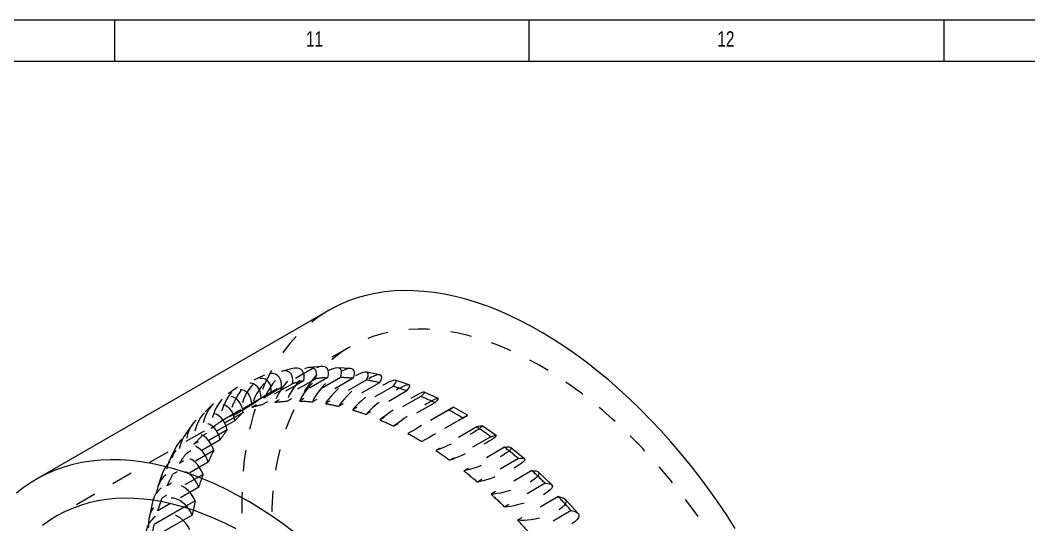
# Model space of a CAD drawing. Header units: inches. Extents: x 0.2 to 32.9, y 0.2 to 23.2.
# Drawn here: x 20.045 to 24.832, y 20.793 to 23.189 of the extents above; entities that cross this region are included whole.
import ezdxf

# ---------------------------------------------------------------- set-up
doc = ezdxf.new("R2010")
doc.units = ezdxf.units.IN
doc.header["$MEASUREMENT"] = 0
doc.linetypes.add('HIDDEN', pattern=[0.075, 0.05, -0.025])
doc.styles.add('SLDTEXTSTYLE0', font='TXT', dxfattribs={"width": 0.75})

msp = doc.modelspace()

# ---------------------------------------------------------------- linework, layer by layer
at = {"color": 7, "linetype": 'Continuous', "lineweight": 0}
for p, q in [((32.913386, 23.188976), (0.19685, 23.188976)), ((20.492126, 23.188976), (20.492126, 22.992126)), ((22.46063, 22.992126), (22.46063, 23.188976)), ((24.429134, 23.188976), (24.429134, 22.992126)), ((32.716535, 22.992126), (0.393701, 22.992126))]:
    msp.add_line(p, q, dxfattribs=at)
at = {"color": 7, "linetype": 'Continuous', "lineweight": 15}
for p, q in [((21.51094, 21.811664), (20.119353, 21.008318)), ((20.822756, 20.876729), (20.681147, 20.79498)), ((20.698364, 20.85934), (20.712952, 20.902825)), ((20.758411, 20.894005), (20.698364, 20.85934)), ((20.861052, 20.839507), (20.667309, 20.727662)), ((20.865649, 20.861869), (20.861052, 20.839507))]:
    msp.add_line(p, q, dxfattribs=at)
at = {"color": 7, "linetype": 'HIDDEN', "lineweight": 0}
for p, q in [((21.610931, 21.638454), (20.219345, 20.835109)), ((21.474731, 21.545357), (21.417018, 21.540196)), ((21.203639, 21.502968), (21.154112, 21.480064)), ((21.337389, 21.535402), (21.283474, 21.521292)), ((21.612561, 21.534592), (21.551679, 21.538437)), ((21.751699, 21.504841), (21.688321, 21.517648)), ((21.076896, 21.447066), (21.032305, 21.41562)), ((21.337428, 21.462901), (21.143685, 21.351056)), ((21.391349, 21.477045), (21.197606, 21.365199)), ((21.447196, 21.486717), (21.253453, 21.374871)), ((21.504919, 21.491909), (21.311176, 21.380063)), ((21.564255, 21.492596), (21.370512, 21.380751)), ((21.625148, 21.48878), (21.431404, 21.376934)), ((21.687321, 21.480476), (21.493578, 21.36863)), ((21.750717, 21.467693), (21.556974, 21.355847)), ((21.815047, 21.450488), (21.621304, 21.338642)), ((21.89018, 21.457583), (21.824994, 21.479214)), ((21.236154, 21.421411), (21.04241, 21.309565)), ((21.285681, 21.444351), (21.091937, 21.332505)), ((21.880251, 21.428878), (21.686508, 21.317032)), ((21.946033, 21.402961), (21.75229, 21.291115)), ((22.029017, 21.393403), (21.962738, 21.423621)), ((20.961838, 21.368618), (20.922666, 21.328973)), ((21.144481, 21.3627), (20.950738, 21.250854)), ((21.189073, 21.394185), (20.995329, 21.28234)), ((22.012331, 21.372761), (21.818588, 21.260915)), ((22.167322, 21.313002), (22.100678, 21.351476)), ((21.102583, 21.327098), (20.90884, 21.215252)), ((22.078844, 21.338415), (21.885101, 21.22657)), ((20.86308, 21.271407), (20.829758, 21.223995)), ((21.063416, 21.287412), (20.869673, 21.175566)), ((22.14551, 21.299956), (21.951767, 21.188111)), ((22.212025, 21.257559), (22.018282, 21.145713)), ((22.304042, 21.217173), (22.237761, 21.26348)), ((21.02716, 21.243823), (20.833416, 21.131977)), ((22.278329, 21.211262), (22.084585, 21.099417)), ((20.993847, 21.196372), (20.800103, 21.084526)), ((22.344117, 21.161277), (22.150374, 21.049432)), ((22.437632, 21.10715), (22.372447, 21.16078)), ((20.781677, 21.158288), (20.754571, 21.103634)), ((20.963629, 21.145274), (20.769885, 21.033428)), ((20.936534, 21.090576), (20.742791, 20.978731)), ((22.409331, 21.10765), (22.215588, 20.995804)), ((20.717758, 21.032073), (20.697163, 20.970769)), ((20.912686, 21.032529), (20.718943, 20.920684)), ((22.473673, 21.050625), (22.27993, 20.93878)), ((22.567204, 20.983829), (22.503824, 21.044198)), ((20.892107, 20.971186), (20.758411, 20.894005)), ((22.537083, 20.990255), (22.34334, 20.87841)), ((20.712952, 20.902825), (20.718943, 20.920684)), ((22.599273, 20.926815), (22.405529, 20.81497)), ((20.670516, 20.893879), (20.65666, 20.826602)), ((20.874891, 20.906825), (20.822756, 20.876729)), ((20.874891, 20.906825), (20.865649, 20.861869)), ((22.691645, 20.848297), (22.630765, 20.914743)), ((22.660185, 20.860364), (22.466441, 20.748518))]:
    msp.add_line(p, q, dxfattribs=at)
at = {"color": 7, "linetype": 'Continuous', "lineweight": 15, "flags": 128}
for points in [[(23.438776, 20.776282), (23.398466, 20.83853), (23.356929, 20.899728), (23.314223, 20.959793), (23.270407, 21.018642), (23.225541, 21.076192), (23.179687, 21.132365), (23.132908, 21.187083), (23.08527, 21.240271), (23.036838, 21.291854), (22.987679, 21.341762), (22.937861, 21.389925), (22.887453, 21.436277), (22.836525, 21.480754), (22.785146, 21.523295), (22.733388, 21.56384), (22.681323, 21.602334), (22.629022, 21.638723), (22.576558, 21.672957), (22.524003, 21.704989), (22.47143, 21.734775), (22.418911, 21.762273), (22.366519, 21.787445), (22.314327, 21.810257), (22.262407, 21.830677), (22.210829, 21.848676), (22.159667, 21.864231), (22.10899, 21.877319), (22.058868, 21.887922), (22.009371, 21.896026), (21.960567, 21.90162), (21.912524, 21.904695), (21.865308, 21.905248), (21.818984, 21.903278), (21.773616, 21.898787), (21.729267, 21.891781), (21.685998, 21.882271), (21.643869, 21.87027), (21.602939, 21.855794), (21.563263, 21.838862), (21.524897, 21.819499), (21.51094, 21.811664)], [(21.341802, 20.760494), (21.289737, 20.798988), (21.237436, 20.835377), (21.184972, 20.869611), (21.132417, 20.901644), (21.079843, 20.931429), (21.027325, 20.958927), (20.974933, 20.984099), (20.922741, 21.006911), (20.87082, 21.027331), (20.819243, 21.045331), (20.768081, 21.060885), (20.717404, 21.073973), (20.667282, 21.084577), (20.617785, 21.092681), (20.568981, 21.098274), (20.520938, 21.10135), (20.473722, 21.101902), (20.427397, 21.099932), (20.382029, 21.095441), (20.33768, 21.088436), (20.294412, 21.078926), (20.252283, 21.066924), (20.211353, 21.052448), (20.171677, 21.035517), (20.133311, 21.016154), (20.096308, 20.994386), (20.060718, 20.970244), (20.026592, 20.943761)], [(21.069303, 20.773708), (21.01941, 20.799112), (20.969671, 20.822169), (20.920164, 20.842842), (20.870963, 20.861099), (20.822145, 20.876912), (20.773785, 20.890257), (20.725958, 20.901114), (20.678737, 20.909465), (20.632196, 20.915297), (20.586405, 20.918603), (20.541437, 20.919376), (20.497359, 20.917615), (20.45424, 20.913323), (20.412147, 20.906507), (20.371144, 20.897178), (20.331294, 20.885349), (20.29266, 20.871038), (20.2553, 20.854269), (20.219272, 20.835066), (20.184632, 20.81346), (20.151433, 20.789483)], [(20.861052, 20.839507), (20.852605, 20.856753), (20.844109, 20.870085)]]:
    msp.add_lwpolyline(points, dxfattribs=at)
at = {"color": 7, "linetype": 'HIDDEN', "lineweight": 0, "flags": 128}
for points in [[(21.51094, 21.811664), (21.487894, 21.797732), (21.452304, 21.77359), (21.418178, 21.747106), (21.385562, 21.718318), (21.354501, 21.687265), (21.325038, 21.65399), (21.297214, 21.618539), (21.271067, 21.580961), (21.246634, 21.541308), (21.223948, 21.499635), (21.203041, 21.455999), (21.183942, 21.41046), (21.166676, 21.363082), (21.151268, 21.313931), (21.137739, 21.263073), (21.126108, 21.210579), (21.116391, 21.156523), (21.108601, 21.100978), (21.102749, 21.044021), (21.098843, 20.985731), (21.096889, 20.926189), (21.096889, 20.865477), (21.098843, 20.803679), (21.102749, 20.740879), (21.108601, 20.677166), (21.116391, 20.612627), (21.126108, 20.547351), (21.137739, 20.481429), (21.151268, 20.414951), (21.166676, 20.34801), (21.183942, 20.280697), (21.203041, 20.213107), (21.223948, 20.145332), (21.246634, 20.077466), (21.271067, 20.009604), (21.297214, 19.941837), (21.325038, 19.874262), (21.354501, 19.806969), (21.385562, 19.740054), (21.418178, 19.673608), (21.452304, 19.607723), (21.487894, 19.54249), (21.524897, 19.477999), (21.563263, 19.41434), (21.602939, 19.3516), (21.643869, 19.289867), (21.685998, 19.229225), (21.729267, 19.169758), (21.773616, 19.111548), (21.818984, 19.054676), (21.865308, 18.999221), (21.912524, 18.945259), (21.960567, 18.892865), (22.009371, 18.842111), (22.058868, 18.793067), (22.10899, 18.745801), (22.159667, 18.700378), (22.210829, 18.656862), (22.262407, 18.615312), (22.314327, 18.575786), (22.366519, 18.538338), (22.418911, 18.50302), (22.47143, 18.469881), (22.524003, 18.438967), (22.576558, 18.41032), (22.629022, 18.383981), (22.681323, 18.359984), (22.733388, 18.338365), (22.785146, 18.319152), (22.836525, 18.302372), (22.887453, 18.288048), (22.937861, 18.2762), (22.987679, 18.266845), (23.036838, 18.259995), (23.08527, 18.25566), (23.132908, 18.253845), (23.179687, 18.254554), (23.225541, 18.257785), (23.270407, 18.263535), (23.314223, 18.271794), (23.356929, 18.282551), (23.398466, 18.295792), (23.438776, 18.311499), (23.477804, 18.329649), (23.510777, 18.347468)], [(23.783651, 19.344799), (23.782669, 19.403068), (23.779727, 19.462381), (23.774828, 19.522645), (23.76798, 19.583768), (23.759194, 19.645656), (23.748483, 19.708212), (23.735864, 19.771341), (23.721356, 19.834946), (23.704981, 19.898927), (23.686765, 19.963188), (23.666736, 20.027627), (23.644924, 20.092147), (23.621364, 20.156647), (23.596092, 20.221029), (23.569146, 20.285192), (23.540569, 20.349038), (23.510404, 20.412469), (23.478697, 20.475386), (23.445498, 20.537693), (23.410858, 20.599294), (23.374831, 20.660093), (23.337471, 20.719997), (23.298836, 20.778914), (23.258987, 20.836752), (23.217984, 20.893423), (23.17589, 20.948839), (23.132772, 21.002915), (23.088694, 21.055567), (23.043725, 21.106713), (22.997935, 21.156276), (22.951393, 21.204179), (22.904173, 21.250348), (22.856346, 21.294712), (22.807986, 21.337202), (22.759168, 21.377752), (22.709967, 21.416301), (22.660459, 21.452789), (22.61072, 21.48716), (22.560828, 21.51936), (22.510858, 21.54934), (22.460889, 21.577053), (22.410996, 21.602458), (22.361258, 21.625514), (22.31175, 21.646187), (22.262549, 21.664444), (22.213731, 21.680258), (22.165371, 21.693603), (22.117544, 21.704459), (22.070323, 21.71281), (22.023782, 21.718643), (21.977991, 21.721948), (21.933023, 21.722721), (21.888945, 21.720961), (21.845826, 21.716669), (21.803733, 21.709853), (21.76273, 21.700523), (21.72288, 21.688694), (21.684246, 21.674384), (21.646886, 21.657614), (21.610858, 21.638412), (21.576218, 21.616806), (21.54302, 21.592829), (21.511313, 21.566519), (21.481148, 21.537917), (21.45257, 21.507065), (21.425625, 21.474013), (21.400352, 21.43881), (21.376792, 21.401512), (21.354981, 21.362175), (21.334952, 21.320861), (21.316736, 21.277632), (21.300361, 21.232556), (21.285853, 21.185703), (21.273233, 21.137144), (21.262522, 21.086954), (21.253736, 21.03521), (21.246889, 20.981994), (21.24199, 20.927385), (21.239047, 20.87147), (21.238066, 20.814333), (21.239047, 20.756064), (21.24199, 20.696751), (21.244191, 20.666784)], [(21.504919, 21.491909), (21.507595, 21.50476), (21.508232, 21.516213), (21.506816, 21.526031), (21.503377, 21.534014), (21.497985, 21.539997), (21.490751, 21.543858), (21.481823, 21.545518), (21.471385, 21.544942), (21.45965, 21.542143), (21.44686, 21.537177), (21.433276, 21.530147), (21.419178, 21.521197), (21.404855, 21.51051), (21.390601, 21.498307), (21.376708, 21.484836), (21.363461, 21.470375), (21.351132, 21.455221), (21.339974, 21.439683), (21.330216, 21.424082), (21.322058, 21.408737), (21.315668, 21.393963), (21.311176, 21.380063)], [(21.285681, 21.444351), (21.285498, 21.459376), (21.283331, 21.472959), (21.279226, 21.484822), (21.273266, 21.494721), (21.265574, 21.502453), (21.256308, 21.507859), (21.245657, 21.510828), (21.233841, 21.5113), (21.221101, 21.509264), (21.207699, 21.504763), (21.193911, 21.497889), (21.180018, 21.488783), (21.166306, 21.477632), (21.153057, 21.464664), (21.140542, 21.450146), (21.129018, 21.434376), (21.118721, 21.417676), (21.109863, 21.40039), (21.102626, 21.382873), (21.097157, 21.365483), (21.09357, 21.348579), (21.091937, 21.332505)], [(21.337428, 21.462901), (21.338691, 21.476925), (21.337942, 21.489527), (21.335195, 21.500448), (21.330508, 21.509464), (21.323977, 21.51639), (21.315735, 21.521084), (21.305953, 21.523449), (21.294829, 21.523437), (21.282594, 21.521048), (21.269498, 21.516332), (21.25581, 21.509384), (21.241811, 21.500348), (21.227788, 21.48941), (21.21403, 21.476792), (21.200818, 21.462756), (21.188423, 21.447588), (21.177101, 21.4316), (21.167083, 21.415121), (21.158576, 21.398488), (21.151753, 21.382043), (21.146756, 21.366123), (21.143685, 21.351056)], [(21.391349, 21.477045), (21.392607, 21.491063), (21.391854, 21.503659), (21.389105, 21.514574), (21.384416, 21.523585), (21.377883, 21.530507), (21.369641, 21.535197), (21.359859, 21.537559), (21.348737, 21.537546), (21.336504, 21.535156), (21.323411, 21.53044), (21.309726, 21.523494), (21.29573, 21.51446), (21.28171, 21.503524), (21.267954, 21.49091), (21.254744, 21.476878), (21.242351, 21.461714), (21.23103, 21.44573), (21.221012, 21.429255), (21.212504, 21.412625), (21.20568, 21.396183), (21.20068, 21.380265), (21.197606, 21.365199)], [(21.447196, 21.486717), (21.449877, 21.499574), (21.450518, 21.511032), (21.449105, 21.520856), (21.445669, 21.528843), (21.440278, 21.53483), (21.433045, 21.538695), (21.424116, 21.540357), (21.413677, 21.539783), (21.40194, 21.536984), (21.389148, 21.532018), (21.375561, 21.524986), (21.361461, 21.516034), (21.347134, 21.505345), (21.332877, 21.493138), (21.318981, 21.479664), (21.305732, 21.465199), (21.293402, 21.450041), (21.282244, 21.4345), (21.272486, 21.418895), (21.264329, 21.403548), (21.257941, 21.388772), (21.253453, 21.374871)], [(21.564255, 21.492596), (21.568314, 21.504141), (21.570307, 21.514311), (21.570191, 21.522899), (21.56797, 21.529729), (21.563689, 21.534659), (21.557435, 21.53759), (21.549338, 21.538461), (21.539563, 21.537254), (21.528312, 21.533993), (21.515814, 21.528746), (21.502327, 21.52162), (21.488127, 21.512763), (21.473506, 21.502354), (21.458764, 21.490609), (21.444203, 21.477768), (21.430123, 21.464094), (21.416813, 21.44987), (21.404545, 21.435385), (21.393572, 21.420939), (21.384118, 21.406827), (21.376378, 21.393338), (21.370512, 21.380751)], [(21.625148, 21.48878), (21.629202, 21.500319), (21.63119, 21.510484), (21.631071, 21.519067), (21.628847, 21.525893), (21.624564, 21.53082), (21.618309, 21.533747), (21.610212, 21.534616), (21.600438, 21.533407), (21.589188, 21.530146), (21.576693, 21.5249), (21.563208, 21.517775), (21.549011, 21.50892), (21.534393, 21.498514), (21.519654, 21.486772), (21.505097, 21.473934), (21.491019, 21.460264), (21.477711, 21.446043), (21.465444, 21.431562), (21.454471, 21.417118), (21.445016, 21.403008), (21.437274, 21.389521), (21.431404, 21.376934)], [(21.687321, 21.480476), (21.692705, 21.490574), (21.695996, 21.499328), (21.697126, 21.506556), (21.696073, 21.512111), (21.692857, 21.515879), (21.687545, 21.517782), (21.680246, 21.517782), (21.67111, 21.515878), (21.660323, 21.512109), (21.648109, 21.506553), (21.634717, 21.499323), (21.620422, 21.490569), (21.605517, 21.48047), (21.59031, 21.469233), (21.575111, 21.457089), (21.560233, 21.444287), (21.545981, 21.431089), (21.532647, 21.417768), (21.520507, 21.404596), (21.509807, 21.391843), (21.500769, 21.379772), (21.493578, 21.36863)], [(21.750717, 21.467693), (21.756095, 21.477786), (21.759381, 21.486535), (21.760508, 21.493759), (21.759451, 21.49931), (21.756233, 21.503075), (21.75092, 21.504975), (21.74362, 21.504973), (21.734485, 21.503068), (21.7237, 21.499299), (21.711488, 21.493743), (21.698098, 21.486515), (21.683806, 21.477763), (21.668905, 21.467666), (21.653701, 21.456432), (21.638505, 21.444291), (21.62363, 21.431492), (21.60938, 21.418298), (21.596048, 21.40498), (21.583907, 21.39181), (21.573207, 21.379059), (21.564168, 21.366989), (21.556974, 21.355847)], [(21.189073, 21.394185), (21.18744, 21.410047), (21.183853, 21.424451), (21.178384, 21.437101), (21.171147, 21.447737), (21.162289, 21.456142), (21.151992, 21.462142), (21.140468, 21.465616), (21.127953, 21.466491), (21.114704, 21.46475), (21.100992, 21.460428), (21.0871, 21.453614), (21.073311, 21.444448), (21.059909, 21.433117), (21.04717, 21.419856), (21.035353, 21.404934), (21.024702, 21.388659), (21.015436, 21.371365), (21.007744, 21.353406), (21.001784, 21.335151), (20.997679, 21.316975), (20.995513, 21.29925), (20.995329, 21.28234)], [(21.236154, 21.421411), (21.235975, 21.436442), (21.233812, 21.450031), (21.229709, 21.4619), (21.223751, 21.471804), (21.21606, 21.47954), (21.206793, 21.48495), (21.196141, 21.487923), (21.184323, 21.488396), (21.171581, 21.486362), (21.158177, 21.481861), (21.144385, 21.474986), (21.13049, 21.465877), (21.116775, 21.454723), (21.103523, 21.441752), (21.091006, 21.427229), (21.079481, 21.411454), (21.069184, 21.394751), (21.060326, 21.377461), (21.05309, 21.359939), (21.047623, 21.342547), (21.044039, 21.32564), (21.04241, 21.309565)], [(21.815047, 21.450488), (21.821686, 21.459025), (21.826208, 21.466247), (21.828519, 21.472006), (21.828573, 21.476184), (21.826367, 21.478695), (21.821948, 21.479488), (21.815405, 21.478547), (21.806874, 21.475889), (21.79653, 21.471571), (21.784584, 21.465681), (21.771282, 21.45834), (21.756896, 21.449698), (21.741724, 21.439933), (21.726075, 21.429245), (21.71027, 21.417853), (21.694636, 21.405993), (21.679491, 21.393906), (21.665148, 21.381841), (21.6519, 21.370046), (21.640019, 21.358762), (21.62975, 21.348222), (21.621304, 21.338642)], [(21.880251, 21.428878), (21.886885, 21.43741), (21.891401, 21.444628), (21.893708, 21.450383), (21.893758, 21.454558), (21.89155, 21.457066), (21.887129, 21.457857), (21.880586, 21.456914), (21.872055, 21.454256), (21.861712, 21.449938), (21.849768, 21.444049), (21.836468, 21.436709), (21.822086, 21.428068), (21.806917, 21.418306), (21.791271, 21.40762), (21.775471, 21.396232), (21.759839, 21.384374), (21.744697, 21.37229), (21.730355, 21.360227), (21.717108, 21.348434), (21.705227, 21.337152), (21.694957, 21.326612), (21.686508, 21.317032)], [(21.102583, 21.327098), (21.099509, 21.343617), (21.094509, 21.358665), (21.087685, 21.371933), (21.079176, 21.383148), (21.069159, 21.392082), (21.057838, 21.398549), (21.045445, 21.402419), (21.032235, 21.403611), (21.018479, 21.402101), (21.004459, 21.397919), (20.990463, 21.391152), (20.976778, 21.381939), (20.963685, 21.370468), (20.951451, 21.356975), (20.94033, 21.341737), (20.930548, 21.325066), (20.922306, 21.307305), (20.915773, 21.288818), (20.911084, 21.269983), (20.908335, 21.251189), (20.907582, 21.232819), (20.90884, 21.215252)], [(21.144481, 21.3627), (21.142853, 21.378568), (21.139269, 21.392978), (21.133802, 21.405634), (21.126566, 21.416276), (21.117708, 21.424685), (21.107411, 21.43069), (21.095886, 21.434167), (21.083369, 21.435044), (21.070117, 21.433304), (21.056402, 21.428982), (21.042507, 21.422167), (21.028715, 21.412998), (21.015311, 21.401665), (21.002569, 21.388399), (20.990751, 21.373474), (20.980099, 21.357194), (20.970832, 21.339895), (20.963141, 21.321932), (20.957183, 21.303673), (20.95308, 21.285493), (20.950917, 21.267766), (20.950738, 21.250854)], [(21.946033, 21.402961), (21.953845, 21.409836), (21.959517, 21.41543), (21.962931, 21.419627), (21.964019, 21.42234), (21.962757, 21.423515), (21.959171, 21.423127), (21.953336, 21.421185), (21.94537, 21.417727), (21.935438, 21.412825), (21.923743, 21.406579), (21.910525, 21.399118), (21.896055, 21.390596), (21.880632, 21.381186), (21.86457, 21.371082), (21.848201, 21.360491), (21.831859, 21.349632), (21.815881, 21.338726), (21.800594, 21.327997), (21.786312, 21.317666), (21.773328, 21.307946), (21.761909, 21.299034), (21.75229, 21.291115)], [(21.063416, 21.287412), (21.060346, 21.303937), (21.055348, 21.318991), (21.048526, 21.332266), (21.040018, 21.343487), (21.030001, 21.352426), (21.018678, 21.358898), (21.006284, 21.362771), (20.993072, 21.363965), (20.979313, 21.362456), (20.96529, 21.358274), (20.951291, 21.351506), (20.937603, 21.342291), (20.924507, 21.330817), (20.912272, 21.31732), (20.901149, 21.302078), (20.891366, 21.285402), (20.883125, 21.267636), (20.876593, 21.249144), (20.871906, 21.230305), (20.86916, 21.211507), (20.86841, 21.193135), (20.869673, 21.175566)], [(22.012331, 21.372761), (22.020138, 21.379632), (22.025804, 21.385222), (22.029213, 21.389415), (22.030297, 21.392126), (22.029032, 21.393299), (22.025444, 21.392909), (22.019608, 21.390965), (22.011642, 21.387507), (22.001711, 21.382605), (21.990018, 21.37636), (21.976803, 21.368901), (21.962337, 21.36038), (21.946916, 21.350973), (21.930859, 21.340871), (21.914493, 21.330283), (21.898154, 21.319426), (21.882179, 21.308522), (21.866894, 21.297795), (21.852613, 21.287466), (21.83963, 21.277746), (21.82821, 21.268835), (21.818588, 21.260915)], [(22.078844, 21.338415), (22.087734, 21.343549), (22.094462, 21.347435), (22.09889, 21.349993), (22.100927, 21.35117), (22.100532, 21.350944), (22.097712, 21.349317), (22.092526, 21.346324), (22.085079, 21.342027), (22.075526, 21.336512), (22.064061, 21.329894), (22.050921, 21.322308), (22.036374, 21.313911), (22.02072, 21.304873), (22.00428, 21.295382), (21.987391, 21.285631), (21.9704, 21.275821), (21.953655, 21.266154), (21.937502, 21.256827), (21.92227, 21.248032), (21.908273, 21.23995), (21.895798, 21.232747), (21.885101, 21.22657)], [(21.02716, 21.243823), (21.022668, 21.260813), (21.016278, 21.276322), (21.00812, 21.290032), (20.998362, 21.301662), (20.987204, 21.310974), (20.974875, 21.317776), (20.961628, 21.321929), (20.947735, 21.323348), (20.933481, 21.322003), (20.919158, 21.317922), (20.90506, 21.311189), (20.891476, 21.301942), (20.878686, 21.290371), (20.866951, 21.276713), (20.856513, 21.261248), (20.847585, 21.244293), (20.840351, 21.226198), (20.834959, 21.207332), (20.83152, 21.188083), (20.830104, 21.168846), (20.830741, 21.150015), (20.833416, 21.131977)], [(22.14551, 21.299956), (22.154393, 21.305086), (22.161115, 21.308969), (22.165538, 21.311524), (22.167571, 21.312699), (22.167173, 21.31247), (22.164351, 21.310843), (22.159163, 21.307849), (22.151717, 21.303551), (22.142164, 21.298037), (22.130702, 21.29142), (22.117564, 21.283836), (22.10302, 21.27544), (22.08737, 21.266405), (22.070933, 21.256916), (22.054048, 21.247167), (22.037061, 21.23736), (22.02032, 21.227694), (22.004168, 21.218368), (21.988938, 21.209574), (21.974941, 21.201493), (21.962466, 21.194289), (21.951767, 21.188111)], [(20.993847, 21.196372), (20.989358, 21.213367), (20.98297, 21.228883), (20.974814, 21.2426), (20.965056, 21.254236), (20.953898, 21.263553), (20.941567, 21.27036), (20.928318, 21.274517), (20.914423, 21.275937), (20.900165, 21.274594), (20.885839, 21.270513), (20.871738, 21.263779), (20.858152, 21.254529), (20.845359, 21.242955), (20.833623, 21.229293), (20.823183, 21.213823), (20.814255, 21.196864), (20.807021, 21.178764), (20.801631, 21.159893), (20.798194, 21.140639), (20.796782, 21.121399), (20.797423, 21.102565), (20.800103, 21.084526)], [(22.212025, 21.257559), (22.221885, 21.260889), (22.229564, 21.263006), (22.234904, 21.263866), (22.237797, 21.263454), (22.238182, 21.261775), (22.236052, 21.258866), (22.23145, 21.254786), (22.224472, 21.249619), (22.215259, 21.24347), (22.204002, 21.236466), (22.190931, 21.228751), (22.176315, 21.220483), (22.160453, 21.211831), (22.143672, 21.202974), (22.126315, 21.194093), (22.10874, 21.185371), (22.091306, 21.176986), (22.074372, 21.16911), (22.058285, 21.161906), (22.043375, 21.155521), (22.029949, 21.150086), (22.018282, 21.145713)], [(20.963629, 21.145274), (20.957759, 21.162542), (20.950017, 21.178324), (20.940563, 21.192296), (20.92959, 21.204172), (20.917323, 21.213708), (20.904014, 21.220708), (20.889936, 21.225029), (20.875379, 21.226582), (20.86064, 21.225335), (20.846022, 21.221314), (20.831825, 21.214601), (20.818341, 21.205334), (20.805845, 21.193703), (20.794595, 21.179947), (20.784821, 21.164347), (20.776724, 21.147225), (20.77047, 21.128932), (20.766187, 21.109842), (20.763963, 21.090347), (20.763843, 21.070848), (20.765831, 21.051744), (20.769885, 21.033428)], [(22.278329, 21.211262), (22.288182, 21.214589), (22.295854, 21.216703), (22.301189, 21.217561), (22.304077, 21.217146), (22.304459, 21.215467), (22.302326, 21.212557), (22.297724, 21.208477), (22.290745, 21.20331), (22.281533, 21.197162), (22.270277, 21.190159), (22.257209, 21.182445), (22.242596, 21.174179), (22.226738, 21.165529), (22.209961, 21.156674), (22.192608, 21.147795), (22.175036, 21.139074), (22.157606, 21.13069), (22.140674, 21.122816), (22.124589, 21.115612), (22.10968, 21.109227), (22.096254, 21.103791), (22.084585, 21.099417)], [(20.936534, 21.090576), (20.930667, 21.107851), (20.922927, 21.12364), (20.913474, 21.137619), (20.902501, 21.149501), (20.890233, 21.159042), (20.876922, 21.166047), (20.862842, 21.170371), (20.848282, 21.171926), (20.83354, 21.170681), (20.818919, 21.166659), (20.804719, 21.159945), (20.791232, 21.150676), (20.778734, 21.139042), (20.767482, 21.125282), (20.757707, 21.109678), (20.74961, 21.092551), (20.743357, 21.074252), (20.739076, 21.055157), (20.736854, 21.035658), (20.736739, 21.016155), (20.738731, 20.997049), (20.742791, 20.978731)], [(22.344117, 21.161277), (22.354829, 21.162761), (22.363343, 21.163068), (22.369485, 21.162192), (22.373129, 21.160151), (22.3742, 21.156988), (22.372676, 21.152766), (22.368588, 21.147573), (22.36202, 21.141516), (22.353107, 21.134718), (22.342032, 21.127319), (22.329022, 21.119471), (22.314345, 21.111335), (22.298301, 21.103079), (22.28122, 21.094871), (22.263453, 21.08688), (22.245363, 21.07927), (22.227324, 21.072198), (22.209704, 21.065808), (22.192866, 21.060231), (22.177155, 21.055583), (22.162893, 21.051959), (22.150374, 21.049432)], [(20.912686, 21.032529), (20.905492, 21.049881), (20.896453, 21.065745), (20.885753, 21.079796), (20.873612, 21.091746), (20.86028, 21.101349), (20.846031, 21.108409), (20.831155, 21.11278), (20.815959, 21.114373), (20.800755, 21.113156), (20.785854, 21.109152), (20.771562, 21.102445), (20.758173, 21.093172), (20.74596, 21.081523), (20.735175, 21.067738), (20.72604, 21.052098), (20.71874, 21.034926), (20.713427, 21.016573), (20.710209, 20.997415), (20.709153, 20.977847), (20.710279, 20.958269), (20.713565, 20.939083), (20.718943, 20.920684)], [(22.409331, 21.10765), (22.420036, 21.109131), (22.428544, 21.109435), (22.43468, 21.108557), (22.43832, 21.106515), (22.439386, 21.103351), (22.43786, 21.099129), (22.43377, 21.093937), (22.427202, 21.08788), (22.418289, 21.081083), (22.407216, 21.073685), (22.394209, 21.065839), (22.379535, 21.057705), (22.363495, 21.049451), (22.346418, 21.041244), (22.328655, 21.033255), (22.310569, 21.025646), (22.292533, 21.018575), (22.274916, 21.012185), (22.25808, 21.006608), (22.24237, 21.001959), (22.228108, 20.998333), (22.215588, 20.995804)], [(20.892107, 20.971186), (20.884916, 20.988544), (20.875878, 21.004415), (20.865178, 21.018472), (20.853037, 21.030428), (20.839704, 21.040037), (20.825452, 21.047101), (20.810574, 21.051476), (20.795375, 21.053071), (20.780167, 21.051855), (20.765263, 21.047851), (20.750968, 21.041143), (20.737576, 21.031868), (20.725361, 21.020216), (20.714575, 21.006426), (20.705439, 20.990782), (20.69814, 20.973605), (20.692828, 20.955247), (20.689612, 20.936085), (20.688559, 20.916512), (20.689689, 20.89693), (20.69298, 20.877742), (20.698364, 20.85934)], [(22.473673, 21.050625), (22.485109, 21.050241), (22.494334, 21.048716), (22.501158, 21.046083), (22.505441, 21.042395), (22.507095, 21.037728), (22.506086, 21.032179), (22.502435, 21.02586), (22.496217, 21.018902), (22.487559, 21.011447), (22.476639, 21.003648), (22.463681, 20.995666), (22.448951, 20.987665), (22.432753, 20.979808), (22.415417, 20.972257), (22.3973, 20.965167), (22.378774, 20.958683), (22.360219, 20.952938), (22.342016, 20.948052), (22.324539, 20.944122), (22.308146, 20.941232), (22.293174, 20.939438), (22.27993, 20.93878)], [(20.874891, 20.906825), (20.866441, 20.924065), (20.856171, 20.939819), (20.844291, 20.953764), (20.831044, 20.965615), (20.816702, 20.975128), (20.80156, 20.982108), (20.785928, 20.986411), (20.770127, 20.987951), (20.754482, 20.986693), (20.739312, 20.982666), (20.72493, 20.975951), (20.711631, 20.966686), (20.699687, 20.955061), (20.689343, 20.941315), (20.680813, 20.92573), (20.67427, 20.908625), (20.669849, 20.890351), (20.667641, 20.871284), (20.66769, 20.851815), (20.669997, 20.832343), (20.674514, 20.813267), (20.681147, 20.79498)], [(22.537083, 20.990255), (22.548513, 20.989868), (22.557731, 20.988342), (22.564549, 20.985707), (22.568827, 20.982018), (22.570477, 20.977351), (22.569465, 20.971802), (22.565812, 20.965484), (22.559593, 20.958527), (22.550936, 20.951073), (22.540017, 20.943276), (22.527062, 20.935296), (22.512336, 20.927296), (22.496141, 20.919441), (22.478809, 20.911891), (22.460697, 20.904802), (22.442175, 20.898319), (22.423624, 20.892575), (22.405424, 20.887688), (22.387949, 20.883758), (22.371557, 20.880866), (22.356585, 20.879071), (22.34334, 20.87841)], [(20.844109, 20.870085), (20.842336, 20.872514), (20.830456, 20.886466), (20.817208, 20.898323), (20.802865, 20.907841), (20.78772, 20.914825), (20.772086, 20.919132), (20.756281, 20.920674), (20.740632, 20.919418), (20.725459, 20.915391), (20.711074, 20.908675), (20.697772, 20.899407), (20.685826, 20.887779), (20.675482, 20.874029), (20.66695, 20.858439), (20.660408, 20.841329), (20.655989, 20.823051), (20.653783, 20.803979), (20.653837, 20.784505), (20.656148, 20.765029), (20.66067, 20.745951), (20.667309, 20.727662)], [(22.599273, 20.926815), (22.611299, 20.924561), (22.621102, 20.921203), (22.62848, 20.916811), (22.633283, 20.911475), (22.635412, 20.905304), (22.634822, 20.898425), (22.631526, 20.890979), (22.625592, 20.88312), (22.617141, 20.875008), (22.606347, 20.866809), (22.593432, 20.858693), (22.57866, 20.850826), (22.562335, 20.843369), (22.544792, 20.836475), (22.526391, 20.830286), (22.50751, 20.824929), (22.488535, 20.820514), (22.469858, 20.817132), (22.451861, 20.814851), (22.434913, 20.813719), (22.419363, 20.813759), (22.405529, 20.81497)], [(20.850656, 20.769539), (20.841034, 20.786471), (20.829614, 20.801924), (20.816631, 20.815581), (20.80235, 20.827162), (20.787065, 20.836428), (20.771089, 20.843189), (20.754751, 20.847308), (20.738385, 20.848699), (20.722327, 20.847334), (20.706907, 20.843241), (20.692441, 20.836504), (20.679226, 20.827261), (20.667532, 20.815702), (20.657601, 20.802064), (20.649636, 20.786626), (20.643799, 20.769706), (20.640212, 20.751651), (20.638947, 20.732831), (20.64003, 20.713632), (20.64344, 20.694449), (20.649106, 20.675674), (20.656912, 20.657693)], [(22.660185, 20.860364), (22.672203, 20.858108), (22.682, 20.854748), (22.689372, 20.850355), (22.69417, 20.845019), (22.696294, 20.838848), (22.695701, 20.83197), (22.692404, 20.824526), (22.686469, 20.816667), (22.678019, 20.808557), (22.667226, 20.80036), (22.654313, 20.792246), (22.639545, 20.78438), (22.623224, 20.776924), (22.605685, 20.770032), (22.587288, 20.763844), (22.568411, 20.758487), (22.549441, 20.754072), (22.530767, 20.750688), (22.512772, 20.748406), (22.495826, 20.747273), (22.480276, 20.74731), (22.466441, 20.748518)]]:
    msp.add_lwpolyline(points, dxfattribs=at)
at = {"color": 7, "linetype": 'HIDDEN', "lineweight": 0}
for points in [[(21.391349, 21.477045), (21.373038, 21.473075), (21.355065, 21.46836), (21.337428, 21.462901)], [(21.504919, 21.491909), (21.485392, 21.490931), (21.466151, 21.489201), (21.447196, 21.486717)], [(21.625148, 21.48878), (21.604618, 21.490806), (21.584321, 21.492078), (21.564255, 21.492596)], [(21.750717, 21.467693), (21.72941, 21.4727), (21.708278, 21.476961), (21.687321, 21.480476)], [(21.880251, 21.428878), (21.8584, 21.436812), (21.836666, 21.444015), (21.815047, 21.450488)], [(21.285681, 21.444351), (21.268787, 21.437432), (21.252278, 21.429785), (21.236154, 21.421411)], [(22.012331, 21.372761), (21.990176, 21.383534), (21.968077, 21.393601), (21.946033, 21.402961)], [(21.143685, 21.351056), (21.161311, 21.356508), (21.179285, 21.361223), (21.197606, 21.365199)], [(21.189073, 21.394185), (21.173781, 21.384393), (21.158918, 21.373898), (21.144481, 21.3627)], [(21.253453, 21.374871), (21.272397, 21.377349), (21.291639, 21.37908), (21.311176, 21.380063)], [(21.370512, 21.380751), (21.390567, 21.380226), (21.410865, 21.378954), (21.431404, 21.376934)], [(21.493578, 21.36863), (21.514524, 21.365109), (21.535656, 21.360848), (21.556974, 21.355847)], [(21.04241, 21.309565), (21.058524, 21.317933), (21.075034, 21.32558), (21.091937, 21.332505)], [(21.102583, 21.327098), (21.089062, 21.314539), (21.076006, 21.301311), (21.063416, 21.287412)], [(21.621304, 21.338642), (21.642912, 21.332163), (21.664647, 21.32496), (21.686508, 21.317032)], [(22.14551, 21.299956), (22.123293, 21.313451), (22.101071, 21.326271), (22.078844, 21.338415)], [(20.950738, 21.250854), (20.965164, 21.262046), (20.980028, 21.272541), (20.995329, 21.28234)], [(21.75229, 21.291115), (21.774323, 21.281749), (21.796422, 21.271683), (21.818588, 21.260915)], [(22.278329, 21.211262), (22.256293, 21.227331), (22.234192, 21.242763), (22.212025, 21.257559)], [(20.869673, 21.175566), (20.882252, 21.189459), (20.895308, 21.202687), (20.90884, 21.215252)], [(21.02716, 21.243823), (21.015556, 21.228636), (21.004452, 21.212819), (20.993847, 21.196372)], [(21.885101, 21.22657), (21.907317, 21.214419), (21.929539, 21.2016), (21.951767, 21.188111)], [(22.409331, 21.10765), (22.387719, 21.126117), (22.365982, 21.143993), (22.344117, 21.161277)], [(20.800103, 21.084526), (20.810698, 21.100967), (20.821803, 21.116784), (20.833416, 21.131977)], [(20.963629, 21.145274), (20.954071, 21.127625), (20.945039, 21.109392), (20.936534, 21.090576)], [(22.018282, 21.145713), (22.040438, 21.130912), (22.06254, 21.115479), (22.084585, 21.099417)], [(20.742791, 20.978731), (20.751285, 20.99754), (20.760317, 21.015773), (20.769885, 21.033428)], [(20.912686, 21.032529), (20.905278, 21.012612), (20.898419, 20.992164), (20.892107, 20.971186)], [(22.150374, 21.049432), (22.172227, 21.032141), (22.193966, 21.014265), (22.215588, 20.995804)], [(22.537083, 20.990255), (22.516131, 21.010917), (22.494995, 21.031041), (22.473673, 21.050625)], [(22.27993, 20.93878), (22.301241, 20.919189), (22.322378, 20.899066), (22.34334, 20.87841)], [(22.660185, 20.860364), (22.640122, 20.882995), (22.619819, 20.905146), (22.599273, 20.926815)], [(22.405529, 20.81497), (22.426065, 20.793294), (22.446369, 20.771144), (22.466441, 20.748518)]]:
    msp.add_open_spline(points, degree=3, dxfattribs=at)
at = {"color": 7, "linetype": 'Continuous', "lineweight": 15}
msp.add_open_spline([(20.667309, 20.727662), (20.671347, 20.750566), (20.67596, 20.773006), (20.681147, 20.79498)], degree=3, dxfattribs=at)

# ---------------------------------------------------------------- texts
at = {"color": 7, "linetype": 'Continuous', "lineweight": 0, "char_height": 0.0729167, "attachment_point": 1, "style": 'SLDTEXTSTYLE0'}
for s, insert in [('11', (21.401329, 23.136537)), ('12', (23.353428, 23.136537))]:
    msp.add_mtext(s, dxfattribs=dict(at, insert=insert))

doc.saveas('drawing.dxf')
